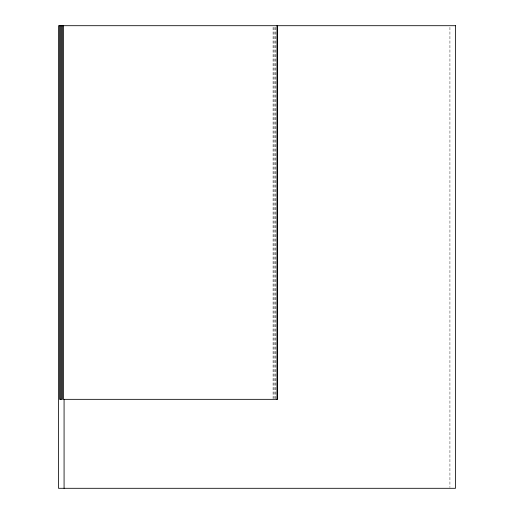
<?xml version="1.0" encoding="UTF-8"?>
<svg xmlns="http://www.w3.org/2000/svg" width="514" height="514" viewBox="0 0 514 514"><rect width="100%" height="100%" fill="white"/><g stroke="black" fill="none" stroke-linecap="round" stroke-linejoin="round"><path stroke-width="0.39" stroke-dasharray="2.57 1.93" d="M449.923 27.306L449.923 487.497M275.947 27.306L275.947 399.339M275.035 27.306L275.035 398.536M273.975 27.306L273.975 398.536M273.069 27.306L273.069 398.536"/><path stroke-width="0.77" d="M61.172 399.339L59.566 399.339L59.566 25.7M277.579 25.7L277.579 399.339L63.505 399.339L63.505 25.7M277.007 25.7L277.007 399.339M64.077 399.339L64.077 488.3M62.445 25.7L62.445 399.339L61.539 399.339L61.539 25.7M60.472 25.7L60.472 399.339M455.494 25.7L58.506 25.7L58.506 488.3L455.494 488.3L455.494 25.7"/></g></svg>
